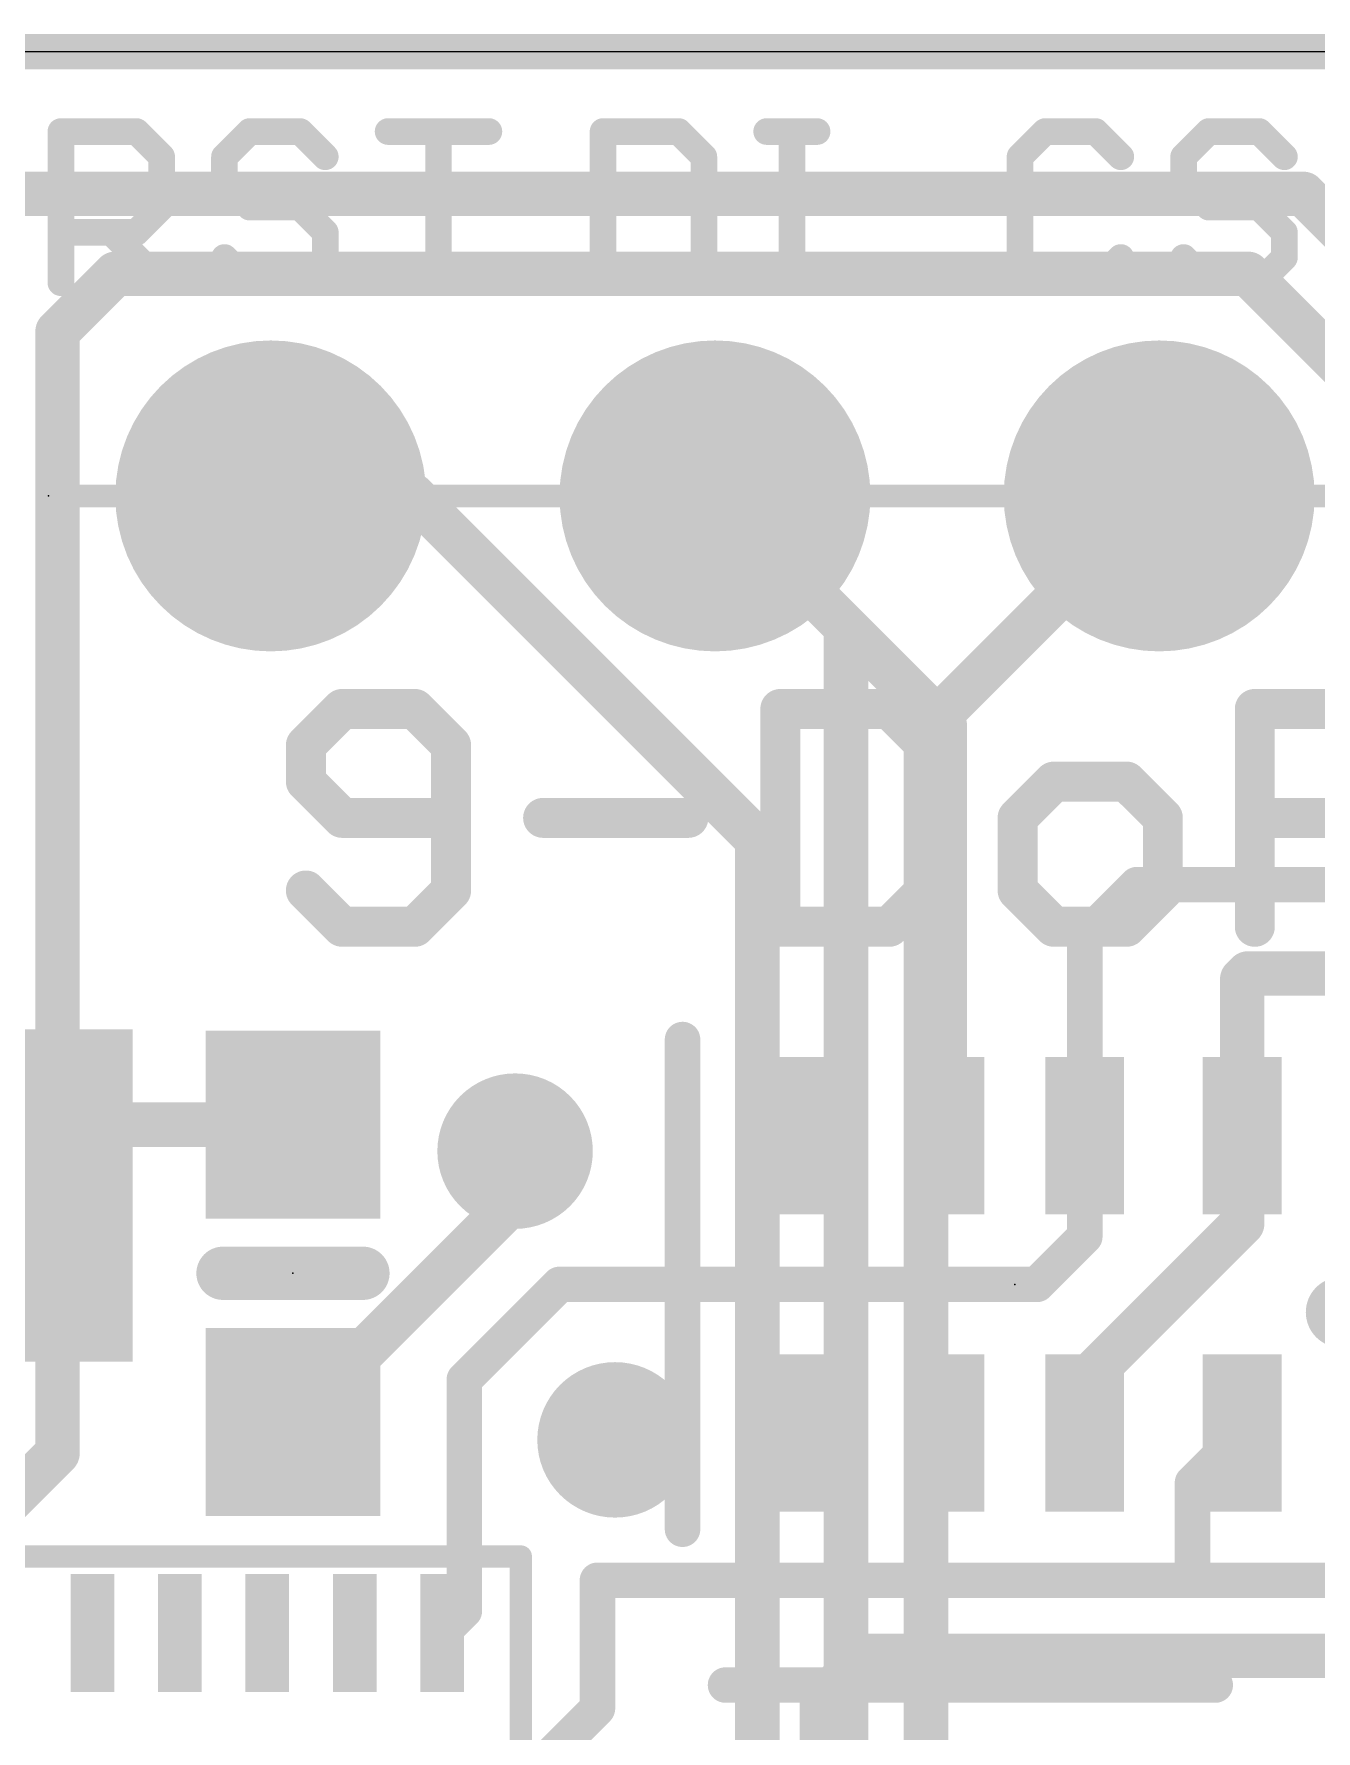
# Model space of a CAD drawing. Extents: x -0.1 to 34.1, y -8.2 to 23.
# Drawn here: x 12.62 to 19.95, y 13.26 to 22.96 of the extents above; entities that cross this region are included whole.
import ezdxf

# ---------------------------------------------------------------- set-up
doc = ezdxf.new("R2010")
doc.units = 0
for name, color, linetype in [('1', 12, 'CONTINUOUS'), ('16', 5, 'CONTINUOUS'), ('17', 110, 'CONTINUOUS'), ('18', 110, 'CONTINUOUS'), ('20', 53, 'CONTINUOUS'), ('21', 40, 'CONTINUOUS'), ('23', 40, 'CONTINUOUS'), ('47', 253, 'CONTINUOUS')]:
    doc.layers.add(name, color=color, linetype=linetype)

# ---------------------------------------------------------------- blocks, each defined once
blk = doc.blocks.new('RECT')
blk.add_solid([(-0.5, -0.5), (0.5, -0.5), (-0.5, 0.5), (0.5, 0.5)])
blk = doc.blocks.new('ROUNDP')
at = {"const_width": 0.5}
blk.add_lwpolyline([(0, -0.25, 1), (0, 0.25, 1), (0, -0.25)], format="xyb", dxfattribs=at)
blk = doc.blocks.new('ROUNDV')
at = {"const_width": 0.5}
blk.add_lwpolyline([(0, -0.25, 1), (0, 0.25, 1), (0, -0.25)], format="xyb", dxfattribs=at)

msp = doc.modelspace()

# ---------------------------------------------------------------- linework, layer by layer
at = {"layer": '1'}
for points, const_width in [([(25.4, 22.86), (0, 22.86)], 0.2032), ([(16.607, 20.223), (16.51, 20.32)], 0.2032), ([(17.8245, 19.0055), (16.607, 20.223)], 0.254), ([(17.8245, 16.6615), (17.8245, 19.0055)], 0.254), ([(18.923, 18.0975), (18.6245, 17.799)], 0.2032), ([(21.463, 18.0975), (18.923, 18.0975)], 0.2032), ([(18.6245, 17.799), (18.6245, 16.6615)], 0.2032), ([(19.5245, 17.556), (19.558, 17.5895)], 0.254), ([(19.5245, 16.6615), (19.5245, 17.556)], 0.254), ([(19.558, 17.5895), (21.209, 17.5895)], 0.254), ([(12.9085, 16.725), (12.3793, 16.1958)], 0.254), ([(14.097, 16.725), (12.9085, 16.725)], 0.254), ([(19.5245, 16.6615), (19.5245, 16.159)], 0.254), ([(15.367, 16.295), (15.367, 16.5735)], 0.254), ([(18.6245, 16.0845), (18.6245, 16.6615)], 0.2032), ([(12.63, 16.3195), (12.5063, 16.1958)], 0.2032), ([(14.097, 15.025), (15.367, 16.295)], 0.254), ([(19.5245, 16.159), (18.6245, 15.259)], 0.254), ([(18.3515, 15.8115), (18.6245, 16.0845)], 0.2032), ([(15.077, 15.2675), (15.621, 15.8115)], 0.2032), ([(15.621, 15.8115), (18.3515, 15.8115)], 0.2032), ([(15.077, 15.2675), (15.077, 13.945)], 0.2032), ([(18.6245, 15.259), (18.6245, 14.9615)], 0.254), ([(19.5245, 14.9615), (19.2405, 14.6775)], 0.2032), ([(19.2405, 14.6775), (19.2405, 14.1195)], 0.2032), ([(15.838, 14.1195), (15.838, 13.3865)], 0.2032), ([(19.2405, 14.1195), (15.838, 14.1195)], 0.2032), ([(20.4925, 14.1195), (19.2405, 14.1195)], 0.2032), ([(14.95, 13.818), (15.077, 13.945)], 0.2032), ([(17.1205, 13.4375), (17.3707, 13.6877)], 0.254), ([(17.3707, 13.6877), (20.6714, 13.6877)], 0.254), ([(17.1205, 12.9205), (17.1205, 13.4375)], 0.254), ([(15.838, 13.3865), (15.457, 13.0055)], 0.2032)]:
    msp.add_lwpolyline(points, dxfattribs=dict(at, const_width=const_width))
for points, const_width in [([(16.5459, 20.3559, 1), (16.4741, 20.2841)], 0.1016), ([(16.6519, 20.2679, 1), (16.5621, 20.1781)], 0.127), ([(16.5711, 20.1871, 1), (16.6429, 20.2589)], 0.1016), ([(17.888, 19.0055, 1), (17.761, 19.0055)], 0.127), ([(17.7796, 18.9606, 1), (17.8694, 19.0504)], 0.127), ([(18.923, 18.1483, 1), (18.923, 18.0467)], 0.1016), ([(18.9589, 18.0616, 1), (18.8871, 18.1334)], 0.1016), ([(18.6753, 17.799, 1), (18.5737, 17.799)], 0.1016), ([(18.5886, 17.8349, 1), (18.6604, 17.7631)], 0.1016), ([(19.588, 17.556, 1), (19.461, 17.556)], 0.127), ([(19.4796, 17.6009, 1), (19.5694, 17.5111)], 0.127), ([(19.558, 17.653, 1), (19.558, 17.526)], 0.127), ([(19.6029, 17.5446, 1), (19.5131, 17.6344)], 0.127), ([(12.9085, 16.7885, 1), (12.9085, 16.6615)], 0.127), ([(12.9534, 16.6801, 1), (12.8636, 16.7699)], 0.127), ([(14.097, 16.6615, 1), (14.097, 16.7885)], 0.127), ([(19.588, 16.6615, 1), (19.461, 16.6615)], 0.127), ([(15.4305, 16.5735, 1), (15.3035, 16.5735)], 0.127), ([(17.761, 16.6615, 1), (17.888, 16.6615)], 0.127), ([(18.6753, 16.6615, 1), (18.5737, 16.6615)], 0.1016), ([(18.5737, 16.6615, 1), (18.6753, 16.6615)], 0.1016), ([(19.461, 16.6615, 1), (19.588, 16.6615)], 0.127), ([(12.6659, 16.2836, 1), (12.5941, 16.3554)], 0.1016), ([(15.4119, 16.2501, 1), (15.3221, 16.3399)], 0.127), ([(15.3035, 16.295, 1), (15.4305, 16.295)], 0.127), ([(19.461, 16.159, 1), (19.588, 16.159)], 0.127), ([(19.5694, 16.1141, 1), (19.4796, 16.2039)], 0.127), ([(18.5737, 16.0845, 1), (18.6753, 16.0845)], 0.1016), ([(18.6604, 16.0486, 1), (18.5886, 16.1204)], 0.1016), ([(15.621, 15.8623, 1), (15.621, 15.7607)], 0.1016), ([(15.6569, 15.7756, 1), (15.5851, 15.8474)], 0.1016), ([(18.3156, 15.8474, 1), (18.3874, 15.7756)], 0.1016), ([(18.3515, 15.7607, 1), (18.3515, 15.8623)], 0.1016), ([(15.1278, 15.2675, 1), (15.0262, 15.2675)], 0.1016), ([(15.0411, 15.3034, 1), (15.1129, 15.2316)], 0.1016), ([(18.688, 15.259, 1), (18.561, 15.259)], 0.127), ([(18.5796, 15.3039, 1), (18.6694, 15.2141)], 0.127), ([(14.0521, 15.0699, 1), (14.1419, 14.9801)], 0.127), ([(19.5604, 14.9256, 1), (19.4886, 14.9974)], 0.1016), ([(18.561, 14.9615, 1), (18.688, 14.9615)], 0.127), ([(19.2913, 14.6775, 1), (19.1897, 14.6775)], 0.1016), ([(19.2046, 14.7134, 1), (19.2764, 14.6416)], 0.1016), ([(15.8888, 14.1195, 1), (15.7872, 14.1195)], 0.1016), ([(15.838, 14.1703, 1), (15.838, 14.0687)], 0.1016), ([(19.2405, 14.1703, 1), (19.2405, 14.0687)], 0.1016), ([(19.1897, 14.1195, 1), (19.2913, 14.1195)], 0.1016), ([(19.2405, 14.0687, 1), (19.2405, 14.1703)], 0.1016), ([(15.0262, 13.945, 1), (15.1278, 13.945)], 0.1016), ([(15.1129, 13.9091, 1), (15.0411, 13.9809)], 0.1016), ([(14.9141, 13.8539, 1), (14.9859, 13.7821)], 0.1016), ([(17.3707, 13.7512, 1), (17.3707, 13.6242)], 0.127), ([(17.4156, 13.6428, 1), (17.3258, 13.7326)], 0.127), ([(17.184, 13.4375, 1), (17.057, 13.4375)], 0.127), ([(17.0756, 13.4824, 1), (17.1654, 13.3926)], 0.127), ([(15.7872, 13.3865, 1), (15.8888, 13.3865)], 0.1016), ([(15.8739, 13.3506, 1), (15.8021, 13.4224)], 0.1016)]:
    msp.add_lwpolyline(points, format="xyb", dxfattribs=dict(at, const_width=const_width))
at = {"layer": '16'}
for points, const_width in [([(25.4, 22.86), (0, 22.86)], 0.2032), ([(9.5855, 22.0472), (19.8744, 22.0472)], 0.254), ([(19.8744, 22.0472), (20.7264, 21.1952)], 0.254), ([(12.7508, 21.2598), (13.081, 21.59)], 0.254), ([(13.081, 21.59), (19.558, 21.59)], 0.254), ([(19.558, 21.59), (20.2692, 20.8788)], 0.254), ([(12.7508, 14.8463), (12.7508, 21.2598)], 0.254), ([(14.7858, 20.32), (13.97, 20.32)], 0.254), ([(16.7524, 18.3534), (14.7858, 20.32)], 0.254), ([(16.51, 20.32), (17.2593, 19.5707)], 0.254), ([(17.7165, 18.9865), (19.05, 20.32)], 0.254), ([(17.2593, 19.5707), (17.2593, 8.8265)], 0.254), ([(17.7165, 18.9865), (17.7165, 8.89)], 0.254), ([(16.7524, 9.5752), (16.7524, 18.3534)], 0.254), ([(12.7508, 14.8463), (11.8355, 13.931)], 0.254)]:
    msp.add_lwpolyline(points, dxfattribs=dict(at, const_width=const_width))
at = {"layer": '16', "const_width": 0.127}
for points in [[(19.9193, 22.0921, 1), (19.8295, 22.0023)], [(19.8744, 21.9837, 1), (19.8744, 22.1107)], [(13.081, 21.6535, 1), (13.081, 21.5265)], [(13.1259, 21.5451, 1), (13.0361, 21.6349)], [(19.6029, 21.6349, 1), (19.5131, 21.5451)], [(19.558, 21.5265, 1), (19.558, 21.6535)], [(12.8143, 21.2598, 1), (12.6873, 21.2598)], [(12.7059, 21.3047, 1), (12.7957, 21.2149)], [(13.97, 20.3835, 1), (13.97, 20.2565)], [(14.8307, 20.3649, 1), (14.7409, 20.2751)], [(14.7858, 20.2565, 1), (14.7858, 20.3835)], [(16.5549, 20.3649, 1), (16.4651, 20.2751)], [(19.0949, 20.2751, 1), (19.0051, 20.3649)], [(17.3228, 19.5707, 1), (17.1958, 19.5707)], [(17.2144, 19.5258, 1), (17.3042, 19.6156)], [(17.78, 18.9865, 1), (17.653, 18.9865)], [(17.6716, 19.0314, 1), (17.7614, 18.9416)], [(16.8159, 18.3534, 1), (16.6889, 18.3534)], [(16.7075, 18.3085, 1), (16.7973, 18.3983)], [(12.7957, 14.8014, 1), (12.7059, 14.8912)], [(12.6873, 14.8463, 1), (12.8143, 14.8463)]]:
    msp.add_lwpolyline(points, format="xyb", dxfattribs=at)
at = {"layer": '20'}
msp.add_line((22.86, 22.86), (2.54, 22.86), dxfattribs=at)
at = {"layer": '21'}
for points, const_width in [([(12.7699, 21.5392), (12.7699, 22.4035)], 0.1524), ([(12.7699, 22.4035), (13.2021, 22.4035)], 0.1524), ([(13.2021, 22.4035), (13.3461, 22.2595)], 0.1524), ([(13.8495, 22.4035), (13.7054, 22.2595)], 0.1524), ([(14.1376, 22.4035), (13.8495, 22.4035)], 0.1524), ([(14.2817, 22.2595), (14.1376, 22.4035)], 0.1524), ([(14.641, 22.4035), (15.2172, 22.4035)], 0.1524), ([(14.9291, 21.5392), (14.9291, 22.4035)], 0.1524), ([(15.8701, 22.4035), (15.8701, 21.5392)], 0.1524), ([(16.3023, 22.4035), (15.8701, 22.4035)], 0.1524), ([(16.4463, 22.2595), (16.3023, 22.4035)], 0.1524), ([(16.8056, 22.4035), (17.0937, 22.4035)], 0.1524), ([(16.9497, 21.5392), (16.9497, 22.4035)], 0.1524), ([(18.3982, 22.4035), (18.2542, 22.2595)], 0.1524), ([(18.6864, 22.4035), (18.3982, 22.4035)], 0.1524), ([(18.8304, 22.2595), (18.6864, 22.4035)], 0.1524), ([(19.3338, 22.4035), (19.1897, 22.2595)], 0.1524), ([(19.6219, 22.4035), (19.3338, 22.4035)], 0.1524), ([(19.7659, 22.2595), (19.6219, 22.4035)], 0.1524), ([(13.3461, 22.2595), (13.3461, 21.9714)], 0.1524), ([(13.7054, 22.2595), (13.7054, 22.1154)], 0.1524), ([(16.4463, 21.6833), (16.4463, 22.2595)], 0.1524), ([(18.2542, 22.2595), (18.2542, 21.6833)], 0.1524), ([(19.1897, 22.2595), (19.1897, 22.1154)], 0.1524), ([(13.7054, 22.1154), (13.8495, 21.9714)], 0.1524), ([(19.1897, 22.1154), (19.3338, 21.9714)], 0.1524), ([(13.3461, 21.9714), (13.2021, 21.8273)], 0.1524), ([(13.8495, 21.9714), (14.1376, 21.9714)], 0.1524), ([(14.1376, 21.9714), (14.2817, 21.8273)], 0.1524), ([(19.3338, 21.9714), (19.6219, 21.9714)], 0.1524), ([(19.6219, 21.9714), (19.7659, 21.8273)], 0.1524), ([(13.2021, 21.8273), (12.7699, 21.8273)], 0.1524), ([(13.058, 21.8273), (13.3461, 21.5392)], 0.1524), ([(14.2817, 21.8273), (14.2817, 21.6833)], 0.1524), ([(19.7659, 21.8273), (19.7659, 21.6833)], 0.1524), ([(13.8495, 21.5392), (13.7054, 21.6833)], 0.1524), ([(14.2817, 21.6833), (14.1376, 21.5392)], 0.1524), ([(16.3023, 21.5392), (16.4463, 21.6833)], 0.1524), ([(18.2542, 21.6833), (18.3982, 21.5392)], 0.1524), ([(18.6864, 21.5392), (18.8304, 21.6833)], 0.1524), ([(19.3338, 21.5392), (19.1897, 21.6833)], 0.1524), ([(19.7659, 21.6833), (19.6219, 21.5392)], 0.1524), ([(14.1376, 21.5392), (13.8495, 21.5392)], 0.1524), ([(15.8701, 21.5392), (16.3023, 21.5392)], 0.1524), ([(16.8056, 21.5392), (17.0937, 21.5392)], 0.1524), ([(18.3982, 21.5392), (18.6864, 21.5392)], 0.1524), ([(19.6219, 21.5392), (19.3338, 21.5392)], 0.1524), ([(14.3784, 19.1019), (14.1708, 18.8943)], 0.2286), ([(14.7936, 19.1019), (14.3784, 19.1019)], 0.2286), ([(15.0012, 18.8943), (14.7936, 19.1019)], 0.2286), ([(16.8838, 19.1019), (16.8838, 17.8562)], 0.2286), ([(17.5066, 19.1019), (16.8838, 19.1019)], 0.2286), ([(17.7142, 18.8943), (17.5066, 19.1019)], 0.2286), ([(19.5968, 17.8562), (19.5968, 19.1019)], 0.2286), ([(19.5968, 19.1019), (20.4273, 19.1019)], 0.2286), ([(14.1708, 18.8943), (14.1708, 18.6866)], 0.2286), ([(15.0012, 18.0638), (15.0012, 18.8943)], 0.2286), ([(17.7142, 18.0638), (17.7142, 18.8943)], 0.2286), ([(14.1708, 18.6866), (14.3784, 18.479)], 0.2286), ([(18.4479, 18.6866), (18.2403, 18.479)], 0.2286), ([(18.8631, 18.6866), (18.4479, 18.6866)], 0.2286), ([(19.0708, 18.479), (18.8631, 18.6866)], 0.2286), ([(14.3784, 18.479), (15.0012, 18.479)], 0.2286), ([(15.5273, 18.479), (16.3577, 18.479)], 0.2286), ([(18.2403, 18.479), (18.2403, 18.0638)], 0.2286), ([(19.0708, 18.0638), (19.0708, 18.479)], 0.2286), ([(19.5968, 18.479), (20.012, 18.479)], 0.2286), ([(14.1708, 18.0638), (14.3784, 17.8562)], 0.2286), ([(14.7936, 17.8562), (15.0012, 18.0638)], 0.2286), ([(17.5066, 17.8562), (17.7142, 18.0638)], 0.2286), ([(18.2403, 18.0638), (18.4479, 17.8562)], 0.2286), ([(18.8631, 17.8562), (19.0708, 18.0638)], 0.2286), ([(14.3784, 17.8562), (14.7936, 17.8562)], 0.2286), ([(16.8838, 17.8562), (17.5066, 17.8562)], 0.2286), ([(18.4479, 17.8562), (18.8631, 17.8562)], 0.2286), ([(16.3245, 14.4115), (16.3245, 17.2115)], 0.2032), ([(10.1128, 17.0195), (12.7472, 17.0195)], 0.127), ([(13.03, 16.7367), (13.03, 15.8431)], 0.127), ([(12.73, 16.5195), (12.73, 16.2195)], 0.127), ([(14.497, 15.875), (13.697, 15.875)], 0.3048), ([(12.8064, 15.6195), (10.1462, 15.6195)], 0.127), ([(10, 14.2555), (15.4, 14.2555)], 0.127), ([(15.4, 14.2555), (15.4, 10.2555)], 0.127), ([(16.5705, 13.5205), (19.3705, 13.5205)], 0.2032)]:
    msp.add_lwpolyline(points, dxfattribs=dict(at, const_width=const_width))
for points, const_width in [([(12.808, 22.4035, 1), (12.7318, 22.4035)], 0.0762), ([(12.7699, 22.4416, 1), (12.7699, 22.3654)], 0.0762), ([(13.229, 22.4305, 1), (13.1751, 22.3766)], 0.0762), ([(13.2021, 22.3654, 1), (13.2021, 22.4416)], 0.0762), ([(13.8495, 22.4416, 1), (13.8495, 22.3654)], 0.0762), ([(13.8764, 22.3766, 1), (13.8226, 22.4305)], 0.0762), ([(14.1646, 22.4305, 1), (14.1107, 22.3766)], 0.0762), ([(14.1376, 22.3654, 1), (14.1376, 22.4416)], 0.0762), ([(14.641, 22.4416, 1), (14.641, 22.3654)], 0.0762), ([(14.9672, 22.4035, 1), (14.891, 22.4035)], 0.0762), ([(15.2172, 22.3654, 1), (15.2172, 22.4416)], 0.0762), ([(15.9082, 22.4035, 1), (15.832, 22.4035)], 0.0762), ([(15.8701, 22.4416, 1), (15.8701, 22.3654)], 0.0762), ([(16.3292, 22.4305, 1), (16.2753, 22.3766)], 0.0762), ([(16.3023, 22.3654, 1), (16.3023, 22.4416)], 0.0762), ([(16.8056, 22.4416, 1), (16.8056, 22.3654)], 0.0762), ([(16.9878, 22.4035, 1), (16.9116, 22.4035)], 0.0762), ([(17.0937, 22.3654, 1), (17.0937, 22.4416)], 0.0762), ([(18.3982, 22.4416, 1), (18.3982, 22.3654)], 0.0762), ([(18.4252, 22.3766, 1), (18.3713, 22.4305)], 0.0762), ([(18.7133, 22.4305, 1), (18.6594, 22.3766)], 0.0762), ([(18.6864, 22.3654, 1), (18.6864, 22.4416)], 0.0762), ([(19.3338, 22.4416, 1), (19.3338, 22.3654)], 0.0762), ([(19.3607, 22.3766, 1), (19.3068, 22.4305)], 0.0762), ([(19.6488, 22.4305, 1), (19.5949, 22.3766)], 0.0762), ([(19.6219, 22.3654, 1), (19.6219, 22.4416)], 0.0762), ([(13.3842, 22.2595, 1), (13.308, 22.2595)], 0.0762), ([(13.3192, 22.2325, 1), (13.3731, 22.2864)], 0.0762), ([(13.7435, 22.2595, 1), (13.6673, 22.2595)], 0.0762), ([(13.6785, 22.2864, 1), (13.7324, 22.2325)], 0.0762), ([(14.2547, 22.2325, 1), (14.3086, 22.2864)], 0.0762), ([(16.4844, 22.2595, 1), (16.4082, 22.2595)], 0.0762), ([(16.4194, 22.2325, 1), (16.4733, 22.2864)], 0.0762), ([(18.2272, 22.2864, 1), (18.2811, 22.2325)], 0.0762), ([(18.2923, 22.2595, 1), (18.2161, 22.2595)], 0.0762), ([(18.8035, 22.2325, 1), (18.8573, 22.2864)], 0.0762), ([(19.2278, 22.2595, 1), (19.1516, 22.2595)], 0.0762), ([(19.1628, 22.2864, 1), (19.2166, 22.2325)], 0.0762), ([(19.739, 22.2325, 1), (19.7929, 22.2864)], 0.0762), ([(13.7324, 22.1424, 1), (13.6785, 22.0885)], 0.0762), ([(13.6673, 22.1154, 1), (13.7435, 22.1154)], 0.0762), ([(19.2166, 22.1424, 1), (19.1628, 22.0885)], 0.0762), ([(19.1516, 22.1154, 1), (19.2278, 22.1154)], 0.0762), ([(13.3731, 21.9444, 1), (13.3192, 21.9983)], 0.0762), ([(13.8495, 22.0095, 1), (13.8495, 21.9333)], 0.0762), ([(13.8226, 21.9444, 1), (13.8764, 21.9983)], 0.0762), ([(14.1646, 21.9983, 1), (14.1107, 21.9444)], 0.0762), ([(14.1376, 21.9333, 1), (14.1376, 22.0095)], 0.0762), ([(19.3338, 22.0095, 1), (19.3338, 21.9333)], 0.0762), ([(19.3068, 21.9444, 1), (19.3607, 21.9983)], 0.0762), ([(19.6488, 21.9983, 1), (19.5949, 21.9444)], 0.0762), ([(19.6219, 21.9333, 1), (19.6219, 22.0095)], 0.0762), ([(13.308, 21.9714, 1), (13.3842, 21.9714)], 0.0762), ([(12.7699, 21.8654, 1), (12.7699, 21.7892)], 0.0762), ([(13.085, 21.8543, 1), (13.0311, 21.8004)], 0.0762), ([(13.1751, 21.8543, 1), (13.229, 21.8004)], 0.0762), ([(13.2021, 21.7892, 1), (13.2021, 21.8654)], 0.0762), ([(14.3198, 21.8273, 1), (14.2436, 21.8273)], 0.0762), ([(14.2547, 21.8004, 1), (14.3086, 21.8543)], 0.0762), ([(19.804, 21.8273, 1), (19.7278, 21.8273)], 0.0762), ([(19.739, 21.8004, 1), (19.7929, 21.8543)], 0.0762), ([(13.7324, 21.7102, 1), (13.6785, 21.6563)], 0.0762), ([(14.3086, 21.6563, 1), (14.2547, 21.7102)], 0.0762), ([(16.4733, 21.6563, 1), (16.4194, 21.7102)], 0.0762), ([(18.2811, 21.7102, 1), (18.2272, 21.6563)], 0.0762), ([(18.8573, 21.6563, 1), (18.8035, 21.7102)], 0.0762), ([(19.2166, 21.7102, 1), (19.1628, 21.6563)], 0.0762), ([(19.7929, 21.6563, 1), (19.739, 21.7102)], 0.0762), ([(14.2436, 21.6833, 1), (14.3198, 21.6833)], 0.0762), ([(16.4082, 21.6833, 1), (16.4844, 21.6833)], 0.0762), ([(18.2161, 21.6833, 1), (18.2923, 21.6833)], 0.0762), ([(19.7278, 21.6833, 1), (19.804, 21.6833)], 0.0762), ([(12.7318, 21.5392, 1), (12.808, 21.5392)], 0.0762), ([(13.3192, 21.5123, 1), (13.3731, 21.5661)], 0.0762), ([(13.8495, 21.5773, 1), (13.8495, 21.5011)], 0.0762), ([(13.8226, 21.5123, 1), (13.8764, 21.5661)], 0.0762), ([(14.1107, 21.5661, 1), (14.1646, 21.5123)], 0.0762), ([(14.1376, 21.5011, 1), (14.1376, 21.5773)], 0.0762), ([(14.891, 21.5392, 1), (14.9672, 21.5392)], 0.0762), ([(15.8701, 21.5773, 1), (15.8701, 21.5011)], 0.0762), ([(15.832, 21.5392, 1), (15.9082, 21.5392)], 0.0762), ([(16.2753, 21.5661, 1), (16.3292, 21.5123)], 0.0762), ([(16.3023, 21.5011, 1), (16.3023, 21.5773)], 0.0762), ([(16.8056, 21.5773, 1), (16.8056, 21.5011)], 0.0762), ([(16.9116, 21.5392, 1), (16.9878, 21.5392)], 0.0762), ([(17.0937, 21.5011, 1), (17.0937, 21.5773)], 0.0762), ([(18.3982, 21.5773, 1), (18.3982, 21.5011)], 0.0762), ([(18.3713, 21.5123, 1), (18.4252, 21.5661)], 0.0762), ([(18.6594, 21.5661, 1), (18.7133, 21.5123)], 0.0762), ([(18.6864, 21.5011, 1), (18.6864, 21.5773)], 0.0762), ([(19.3338, 21.5773, 1), (19.3338, 21.5011)], 0.0762), ([(19.3068, 21.5123, 1), (19.3607, 21.5661)], 0.0762), ([(19.5949, 21.5661, 1), (19.6488, 21.5123)], 0.0762), ([(19.6219, 21.5011, 1), (19.6219, 21.5773)], 0.0762), ([(14.3784, 19.159, 1), (14.3784, 19.0447)], 0.1143), ([(14.4188, 19.0615, 1), (14.338, 19.1423)], 0.1143), ([(14.834, 19.1423, 1), (14.7532, 19.0615)], 0.1143), ([(14.7936, 19.0447, 1), (14.7936, 19.159)], 0.1143), ([(16.941, 19.1019, 1), (16.8267, 19.1019)], 0.1143), ([(16.8838, 19.159, 1), (16.8838, 19.0447)], 0.1143), ([(17.5471, 19.1423, 1), (17.4662, 19.0615)], 0.1143), ([(17.5066, 19.0447, 1), (17.5066, 19.159)], 0.1143), ([(19.654, 19.1019, 1), (19.5397, 19.1019)], 0.1143), ([(19.5968, 19.159, 1), (19.5968, 19.0447)], 0.1143), ([(14.228, 18.8943, 1), (14.1137, 18.8943)], 0.1143), ([(14.1304, 18.9347, 1), (14.2112, 18.8538)], 0.1143), ([(15.0584, 18.8943, 1), (14.9441, 18.8943)], 0.1143), ([(14.9608, 18.8538, 1), (15.0417, 18.9347)], 0.1143), ([(17.7714, 18.8943, 1), (17.6571, 18.8943)], 0.1143), ([(17.6738, 18.8538, 1), (17.7547, 18.9347)], 0.1143), ([(14.2112, 18.7271, 1), (14.1304, 18.6462)], 0.1143), ([(14.1137, 18.6866, 1), (14.228, 18.6866)], 0.1143), ([(18.4479, 18.7438, 1), (18.4479, 18.6295)], 0.1143), ([(18.4883, 18.6462, 1), (18.4075, 18.7271)], 0.1143), ([(18.9036, 18.7271, 1), (18.8227, 18.6462)], 0.1143), ([(18.8631, 18.6295, 1), (18.8631, 18.7438)], 0.1143), ([(14.3784, 18.5362, 1), (14.3784, 18.4219)], 0.1143), ([(14.338, 18.4386, 1), (14.4188, 18.5194)], 0.1143), ([(15.0012, 18.4219, 1), (15.0012, 18.5362)], 0.1143), ([(15.5273, 18.5362, 1), (15.5273, 18.4219)], 0.1143), ([(16.3577, 18.4219, 1), (16.3577, 18.5362)], 0.1143), ([(18.2975, 18.479, 1), (18.1832, 18.479)], 0.1143), ([(18.1999, 18.5194, 1), (18.2807, 18.4386)], 0.1143), ([(19.1279, 18.479, 1), (19.0136, 18.479)], 0.1143), ([(19.0303, 18.4386, 1), (19.1112, 18.5194)], 0.1143), ([(19.5968, 18.5362, 1), (19.5968, 18.4219)], 0.1143), ([(14.2112, 18.1042, 1), (14.1304, 18.0234)], 0.1143), ([(15.0417, 18.0234, 1), (14.9608, 18.1042)], 0.1143), ([(17.7547, 18.0234, 1), (17.6738, 18.1042)], 0.1143), ([(18.2807, 18.1042, 1), (18.1999, 18.0234)], 0.1143), ([(19.1112, 18.0234, 1), (19.0303, 18.1042)], 0.1143), ([(14.9441, 18.0638, 1), (15.0584, 18.0638)], 0.1143), ([(17.6571, 18.0638, 1), (17.7714, 18.0638)], 0.1143), ([(18.1832, 18.0638, 1), (18.2975, 18.0638)], 0.1143), ([(19.0136, 18.0638, 1), (19.1279, 18.0638)], 0.1143), ([(14.3784, 17.9134, 1), (14.3784, 17.7991)], 0.1143), ([(14.338, 17.8158, 1), (14.4188, 17.8966)], 0.1143), ([(14.7532, 17.8966, 1), (14.834, 17.8158)], 0.1143), ([(14.7936, 17.7991, 1), (14.7936, 17.9134)], 0.1143), ([(16.8838, 17.9134, 1), (16.8838, 17.7991)], 0.1143), ([(17.4662, 17.8966, 1), (17.5471, 17.8158)], 0.1143), ([(17.5066, 17.7991, 1), (17.5066, 17.9134)], 0.1143), ([(18.4479, 17.9134, 1), (18.4479, 17.7991)], 0.1143), ([(18.4075, 17.8158, 1), (18.4883, 17.8966)], 0.1143), ([(18.8227, 17.8966, 1), (18.9036, 17.8158)], 0.1143), ([(18.8631, 17.7991, 1), (18.8631, 17.9134)], 0.1143), ([(16.8267, 17.8562, 1), (16.941, 17.8562)], 0.1143), ([(19.5397, 17.8562, 1), (19.654, 17.8562)], 0.1143), ([(16.3753, 17.2115, 1), (16.2737, 17.2115)], 0.1016), ([(13.03, 16.7367, 0.4142), (12.7472, 17.0195)], 0.127), ([(12.7472, 17.0512, 1), (12.7472, 16.9878)], 0.0635), ([(12.7472, 16.9878, 1), (12.7472, 17.0512)], 0.0635), ([(13.0618, 16.7367, 1), (12.9983, 16.7367)], 0.0635), ([(12.73, 16.5195, 0.4142), (12.43, 16.7195)], 0.127), ([(12.9983, 16.7367, 1), (13.0618, 16.7367)], 0.0635), ([(12.7618, 16.5195, 1), (12.6982, 16.5195)], 0.0635), ([(12.6989, 16.5133, 1), (12.7611, 16.5257)], 0.0635), ([(12.53, 15.9195, 0.4144), (12.73, 16.2195)], 0.127), ([(12.6982, 16.2195, 1), (12.7618, 16.2195)], 0.0635), ([(12.7611, 16.2257, 1), (12.6989, 16.2133)], 0.0635), ([(13.697, 15.9512, 1), (13.697, 15.7988)], 0.1524), ([(14.497, 15.7988, 1), (14.497, 15.9512)], 0.1524), ([(12.8064, 15.6195, 0.4142), (13.03, 15.8431)], 0.127), ([(13.0618, 15.8431, 1), (12.9983, 15.8431)], 0.0635), ([(12.9983, 15.8431, 1), (13.0618, 15.8431)], 0.0635), ([(20.09, 15.552, 1), (20.09, 15.752, 1), (20.09, 15.552)], 0.2032), ([(12.8064, 15.6513, 1), (12.8064, 15.5877)], 0.0635), ([(12.8064, 15.5877, 1), (12.8064, 15.6513)], 0.0635), ([(16.2737, 14.4115, 1), (16.3753, 14.4115)], 0.1016), ([(15.4318, 14.2555, 1), (15.3682, 14.2555)], 0.0635), ([(15.4, 14.2238, 1), (15.4, 14.2873)], 0.0635), ([(16.5705, 13.5713, 1), (16.5705, 13.4697)], 0.1016), ([(19.3705, 13.4697, 1), (19.3705, 13.5713)], 0.1016)]:
    msp.add_lwpolyline(points, format="xyb", dxfattribs=dict(at, const_width=const_width))
at = {"layer": '23'}
for p in [(12.7, 20.32), (14.097, 15.875), (18.2245, 15.8115)]:
    msp.add_point(p, dxfattribs=at)
at = {"layer": '47', "const_width": 0.13}
for points in [[(12.319, 22.86), (34.081, 22.86)], [(12.7, 20.32), (31.287, 20.32)]]:
    msp.add_lwpolyline(points, dxfattribs=at)
at = {"layer": '47', "const_width": 0.065}
msp.add_lwpolyline([(12.7, 20.3525, 1), (12.7, 20.2875)], format="xyb", dxfattribs=at)

# ---------------------------------------------------------------- block references
at = {"layer": '1'}
for p, xscale, yscale in [((12.63, 16.3195), 1.1, 1.9), ((16.9245, 16.6615), 0.45, 0.9), ((17.8245, 16.6615), 0.45, 0.9), ((18.6245, 16.6615), 0.45, 0.9), ((19.5245, 16.6615), 0.45, 0.9), ((16.9245, 14.9615), 0.45, 0.9), ((17.8245, 14.9615), 0.45, 0.9), ((18.6245, 14.9615), 0.45, 0.9), ((19.5245, 14.9615), 0.45, 0.9), ((12.95, 13.818), 0.25, 0.675), ((13.45, 13.818), 0.25, 0.675), ((13.95, 13.818), 0.25, 0.675), ((14.45, 13.818), 0.25, 0.675), ((14.95, 13.818), 0.25, 0.675)]:
    msp.add_blockref('RECT', p, dxfattribs=dict(at, xscale=xscale, yscale=yscale))
at = {"layer": '1', "xscale": 1.075, "rotation": 270}
for p in [(14.097, 16.725), (14.097, 15.025)]:
    msp.add_blockref('RECT', p, dxfattribs=at)
at = {"layer": '17', "xscale": 1.778, "yscale": 1.778, "rotation": 90}
for p in [(13.97, 20.32), (13.97, 20.32), (16.51, 20.32), (16.51, 20.32), (19.05, 20.32), (19.05, 20.32)]:
    msp.add_blockref('ROUNDP', p, dxfattribs=at)
at = {"layer": '18', "xscale": 0.889, "yscale": 0.889}
for p in [(15.367, 16.5735), (15.367, 16.5735), (15.9385, 14.9225), (15.9385, 14.9225)]:
    msp.add_blockref('ROUNDV', p, dxfattribs=at)

doc.saveas('drawing.dxf')
